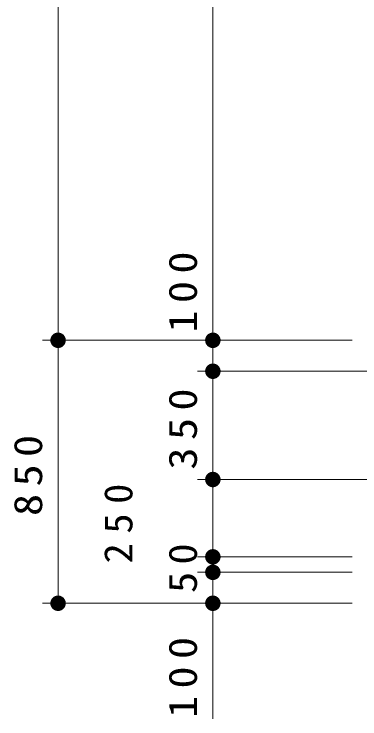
# Model space of a CAD drawing. Units: millimetres on the paper, scale 1:50. Extents: x -365 to 143, y 0 to 257.
# Drawn here: x -160.9 to -138.56, y 134.95 to 180.51 of the extents above; entities that cross this region are included whole.
import ezdxf

# ---------------------------------------------------------------- set-up
doc = ezdxf.new("R2010")
doc.units = ezdxf.units.MM
doc.layers.add('LY_1', color=7, linetype='Continuous', lineweight=25)
doc.styles.add('ＭＳ ゴシック', font='')
doc.styles.get('ＭＳ ゴシック').set_extended_font_data('MS Gothic')

# ---------------------------------------------------------------- blocks, each defined once
blk = doc.blocks.new('filled_dot')
at = {"color": 0, "linetype": 'Continuous', "lineweight": -2, "const_width": 1.25}
blk.add_lwpolyline([(-0.625, 0, 1), (0.625, 0, 1)], format="xyb", close=True, dxfattribs=at)

msp = doc.modelspace()

# ---------------------------------------------------------------- linework, layer by layer
at = {"layer": 'LY_1', "lineweight": 13}
for p, q in [((-158.063, 159.423), (-158.063, 219.423)), ((-148.063, 159.423), (-148.063, 210.423)), ((-148.063, 157.423), (-148.063, 165.696)), ((-139.063, 159.423), (-159.063, 159.423)), ((-139.063, 159.423), (-159.063, 159.423)), ((-158.063, 142.423), (-158.063, 159.423)), ((-138.063, 157.423), (-149.063, 157.423)), ((-148.063, 150.423), (-148.063, 157.423)), ((-138.063, 150.423), (-149.063, 150.423)), ((-148.063, 145.423), (-148.063, 150.423)), ((-139.063, 145.423), (-149.063, 145.423)), ((-148.063, 144.423), (-148.063, 145.423)), ((-139.063, 144.423), (-149.063, 144.423)), ((-148.063, 134.947), (-148.063, 144.423)), ((-139.063, 142.423), (-159.063, 142.423))]:
    msp.add_line(p, q, dxfattribs=at)

# ---------------------------------------------------------------- block references
at = {"layer": 'LY_1', "lineweight": 13, "xscale": 0.4, "yscale": 0.4}
for p, rotation in [((-158.063, 159.423), 90), ((-158.063, 159.423), 270), ((-148.063, 159.423), 90), ((-148.063, 159.423), 270), ((-148.063, 157.423), 90), ((-148.063, 157.423), 270), ((-148.063, 150.423), 270), ((-148.063, 145.423), 270), ((-148.063, 144.423), 270), ((-158.063, 142.423), 90), ((-148.063, 142.423), 90)]:
    msp.add_blockref('filled_dot', p, dxfattribs=dict(at, rotation=rotation))

# ---------------------------------------------------------------- texts
at = {"layer": 'LY_1', "char_height": 1.833, "rotation": 90, "style": 'ＭＳ ゴシック'}
for s, insert, attachment_point in [('\\T1.33;\\W1.15;100', (-149.063, 162.779), 8), ('\\T1.33;\\W1.15;350', (-149.063, 153.923), 8), ('\\T1.33;\\W1.15;850', (-159.063, 150.923), 8), ('\\T1.47;\\W1.05;250', (-153.23, 144.998), 7), ('\\T1.34;\\W1.1;50', (-149.063, 144.923), 8), ('\\T1.33;\\W1.15;100', (-149.063, 137.863), 8)]:
    msp.add_mtext(s, dxfattribs=dict(at, insert=insert, attachment_point=attachment_point))

doc.saveas('drawing.dxf')
